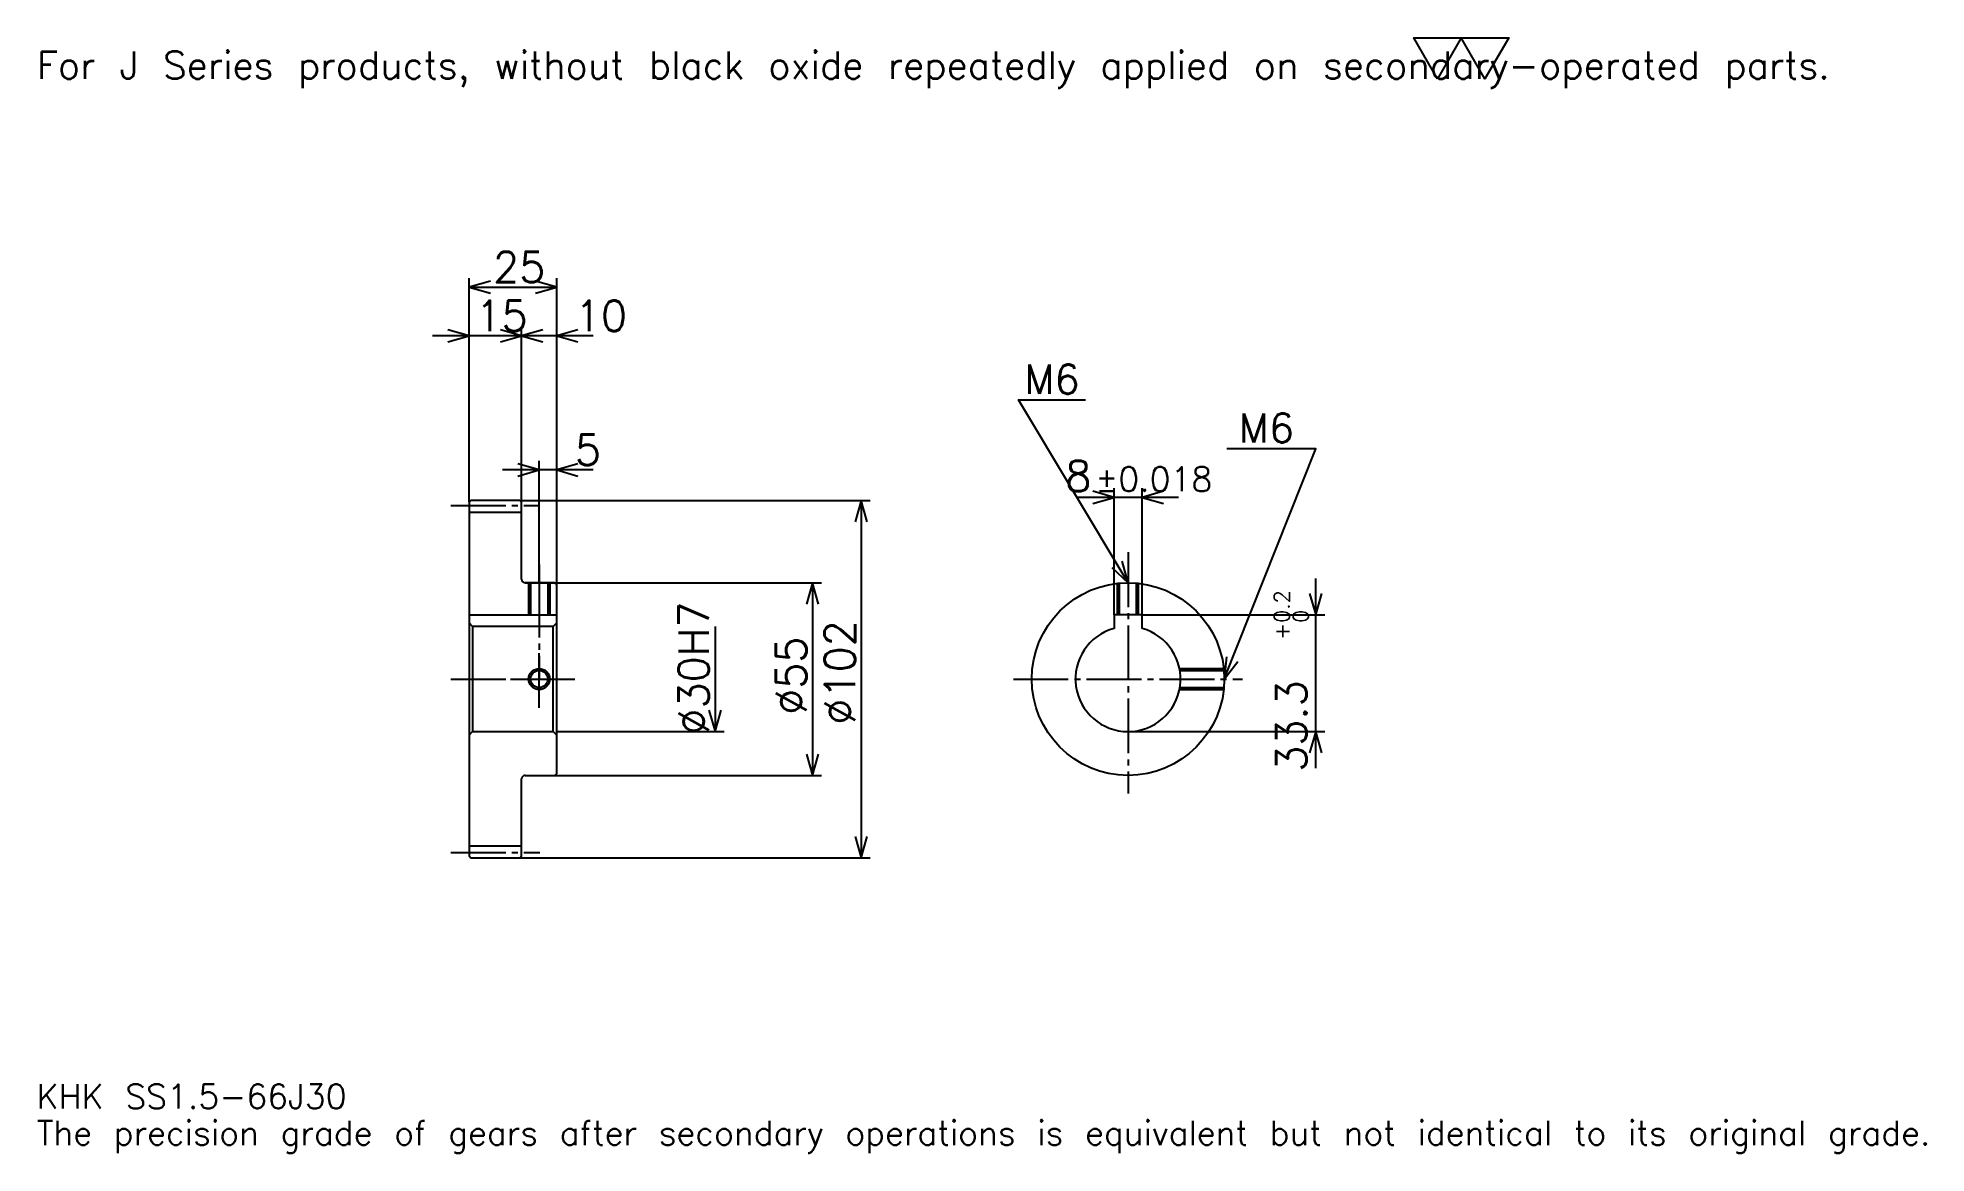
# Model space of a CAD drawing. Extents: x 18 to 557, y 6 to 325.
import ezdxf

# ---------------------------------------------------------------- set-up
doc = ezdxf.new("R2010")
doc.units = 0
doc.linetypes.add('DASHDOT', pattern=[20.869564, 15.652174, -1.73913, 1.73913, -1.73913])
doc.layers.get('0').update_dxf_attribs({"linetype": 'CONTINUOUS'})
doc.layers.add('DASHDOT', color=6, linetype='DASHDOT')
doc.styles.add('KANJI', font='TXT', dxfattribs={"bigfont": 'BIGFONT'})

msp = doc.modelspace()

# ---------------------------------------------------------------- linework, layer by layer
at = {"color": 5}
for p, q in [((140.869568, 192.739136), (140.869568, 256.217407)), ((140.869568, 253.608704), (165.869568, 253.608704)), ((165.869568, 192.739136), (165.869568, 256.217407)), ((166.304352, 239.695648), (130.434784, 239.695648)), ((176.304352, 239.695648), (145.434784, 239.695648)), ((155.869568, 192.739136), (155.869568, 242.304352)), ((176.304352, 201.434784), (150.434784, 201.434784)), ((160.869568, 192.739136), (160.869568, 204.043488)), ((325.021729, 160.039139), (325.021729, 196.195663)), ((333.021729, 160.039139), (333.021729, 196.195663)), ((140.869568, 192.239136), (140.869568, 192.739136)), ((155.369568, 192.739136), (165.869568, 192.739136)), ((155.869568, 192.239136), (155.869568, 192.739136)), ((160.869568, 169.239136), (160.869568, 192.739136)), ((160.869568, 169.239136), (160.869568, 192.739136)), ((165.869568, 192.739136), (255.434784, 192.739136)), ((165.869568, 168.739136), (165.869568, 192.739136)), ((252.82608, 192.739136), (252.82608, 90.739136)), ((343.456543, 193.58696), (314.586975, 193.58696)), ((156.869568, 169.239136), (165.869568, 169.239136)), ((165.869568, 169.239136), (241.521744, 169.239136)), ((238.913055, 169.239136), (238.913055, 114.239136)), ((382.608704, 116.304352), (382.608704, 170.473923)), ((211.08696, 156.739136), (211.08696, 126.739136)), ((333.021729, 160.039139), (385.217407, 160.039139)), ((165.869568, 126.739136), (213.695648, 126.739136)), ((329.021729, 126.739136), (385.217407, 126.739136)), ((156.869568, 114.239136), (165.869568, 114.239136)), ((165.869568, 114.239136), (241.521744, 114.239136)), ((155.369568, 90.739136), (165.869568, 90.739136)), ((165.869568, 90.739136), (255.434784, 90.739136))]:
    msp.add_line(p, q, dxfattribs=at)
at = {"color": 4}
for p, q in [((140.869568, 189.364136), (155.869568, 189.364136)), ((140.869568, 160.039139), (165.869568, 160.039139)), ((141.869568, 156.739136), (141.869568, 126.739136)), ((164.869568, 156.739136), (165.869568, 157.739136)), ((164.869568, 126.739136), (165.869568, 125.739136)), ((140.869568, 94.114136), (155.869568, 94.114136))]:
    msp.add_line(p, q, dxfattribs=at)
at = {"color": 7}
msp.add_lwpolyline([(417.391296, 313.043488), (410.608673, 324.800018), (437.739136, 324.800018), (430.956512, 313.043488), (424.17392, 324.800018), (417.391296, 313.043488)], dxfattribs=at)
at = {"color": 5}
for points in [[(146.956528, 255.347839), (140.869568, 253.608704), (146.956528, 251.869568)], [(159.782608, 251.869568), (165.869568, 253.608704), (159.782608, 255.347839)], [(134.782608, 237.956528), (140.869568, 239.695648), (134.782608, 241.434784)], [(149.782608, 237.956528), (155.869568, 239.695648), (149.782608, 241.434784)], [(161.956528, 241.434784), (155.869568, 239.695648), (161.956528, 237.956528)], [(171.956528, 241.434784), (165.869568, 239.695648), (171.956528, 237.956528)], [(329.021729, 169.239136), (297.717407, 221.413055), (316.847839, 221.413055)], [(356.521729, 141.739136), (382.608704, 207.5), (357.217407, 207.5)], [(154.782608, 199.695648), (160.869568, 201.434784), (154.782608, 203.17392)], [(171.956528, 203.17392), (165.869568, 201.434784), (171.956528, 199.695648)], [(318.934784, 191.847839), (325.021729, 193.58696), (318.934784, 195.326096)], [(339.108704, 195.326096), (333.021729, 193.58696), (339.108704, 191.847839)], [(254.565216, 186.652176), (252.82608, 192.739136), (251.08696, 186.652176)], [(324.398743, 173.563889), (329.021729, 169.239136), (327.381317, 175.353424)], [(240.652176, 163.152176), (238.913055, 169.239136), (237.17392, 163.152176)], [(380.869568, 166.126099), (382.608704, 160.039139), (384.347839, 166.126099)], [(357.149658, 148.038452), (356.521729, 141.739136), (360.382812, 146.755875)], [(209.347839, 132.826096), (211.08696, 126.739136), (212.82608, 132.826096)], [(384.347839, 120.652176), (382.608704, 126.739136), (380.869568, 120.652176)], [(237.17392, 120.326096), (238.913055, 114.239136), (240.652176, 120.326096)], [(251.08696, 96.826096), (252.82608, 90.739136), (254.565216, 96.826096)]]:
    msp.add_lwpolyline(points, dxfattribs=at)
at = {"color": 4}
for points in [[(155.869568, 170.239136), (155.869568, 192.239136), (155.369568, 192.739136), (141.369568, 192.739136), (140.869568, 192.239136), (140.869568, 125.739136)], [(156.869568, 114.239136), (165.369568, 114.239136), (165.869568, 114.739136), (165.869568, 168.739136), (165.369568, 169.239136), (156.869568, 169.239136)], [(157.869568, 169.239136), (157.869568, 160.039139)], [(158.409576, 169.239136), (158.409576, 160.039139)], [(163.329559, 169.239136), (163.329559, 160.039139)], [(163.869568, 169.239136), (163.869568, 160.039139)], [(326.021729, 160.039139), (326.021729, 169.075012)], [(326.561737, 160.039139), (326.561737, 169.128891)], [(331.48175, 160.039139), (331.48175, 169.128891)], [(332.021729, 160.039139), (332.021729, 169.075012)], [(140.869568, 125.739136), (141.869568, 126.739136), (164.869568, 126.739136), (164.869568, 156.739136), (141.869568, 156.739136), (140.869568, 157.739136)], [(333.021729, 156.195969), (333.021729, 160.039139), (325.021729, 160.039139), (325.021729, 156.195969)], [(343.718689, 144.739136), (356.357605, 144.739136)], [(343.818665, 144.199142), (356.411499, 144.199142)], [(343.718689, 138.739136), (356.357605, 138.739136)], [(343.818665, 139.279129), (356.411499, 139.279129)], [(140.869568, 125.739136), (140.869568, 91.239136), (141.369568, 90.739136), (155.369568, 90.739136), (155.869568, 91.239136), (155.869568, 113.239136)]]:
    msp.add_lwpolyline(points, dxfattribs=at)
for centre, radius in [((329.021729, 141.739136), 27.5), ((160.869568, 141.739136), 2.46)]:
    msp.add_circle(centre, radius, dxfattribs=at)
at = {"color": 7}
msp.add_circle((160.869568, 141.739136), 3, dxfattribs=at)
at = {"color": 4}
for centre, radius, start, end in [((156.869568, 170.239136), 1, 180, 270), ((329.021729, 141.739136), 15, 105.46601032, 74.53398968), ((156.869568, 113.239136), 1, 90, 180)]:
    msp.add_arc(centre, radius, start, end, dxfattribs=at)
at = {"layer": 'DASHDOT', "color": 7}
for p, q in [((135.652176, 191.239136), (161.08696, 191.239136)), ((329.021729, 177.934784), (329.021729, 109.021744)), ((160.869568, 169.239136), (160.869568, 141.739136)), ((135.652176, 141.739136), (171.08696, 141.739136)), ((296.304352, 141.739136), (361.739136, 141.739136)), ((135.652176, 92.239136), (161.08696, 92.239136))]:
    msp.add_line(p, q, dxfattribs=at)
for points in [[(160.869568, 174.456528), (160.869568, 154.821747)], [(160.869568, 133.521744), (160.869568, 149.956528)], [(152.652176, 141.739136), (169.08696, 141.739136)]]:
    msp.add_lwpolyline(points, dxfattribs=at)

# ---------------------------------------------------------------- texts
at = {"color": 7, "style": 'KANJI'}
for s, height, p in [('For J Series products, without black oxide repeatedly applied on secondary-operated parts.', 7.826087, (17.391304, 313.043488)), ('25', 8.695652, (147.717392, 255)), ('15', 8.695652, (142.717392, 241.08696)), ('10', 8.695652, (171.08696, 241.08696)), ('M6', 8.347826, (299.456543, 223.152176)), ('M6', 8.347826, (360.695679, 209.239136)), ('5', 8.695652, (171.08696, 202.826096)), ('8', 8.695652, (311.072205, 195.326096)), ('%%p0.018', 6.956522, (319.67981, 195.326096)), ('KHK SS1.5-66J30', 6.956522, (17.391304, 19.130434)), ('The precision grade of gears after secondary operations is equivalent but not identical to its original grade.', 6.956522, (17.391304, 8.695652))]:
    msp.add_text(s, height=height, dxfattribs=at).set_placement(p)
for s, height, p in [('%%c30H7', 8.695652, (209.347839, 125.869568)), ('0.2', 4.347826, (375.130432, 157.772507)), ('%%c102', 8.695652, (251.08696, 128.695648)), ('+', 4.347826, (375.130432, 152.902939)), ('0', 4.347826, (380.521729, 157.772507)), ('%%c55', 8.695652, (237.17392, 131.521744)), ('33.3', 8.695652, (380, 115.264717))]:
    msp.add_text(s, height=height, rotation=90, dxfattribs=at).set_placement(p)

doc.saveas('drawing.dxf')
